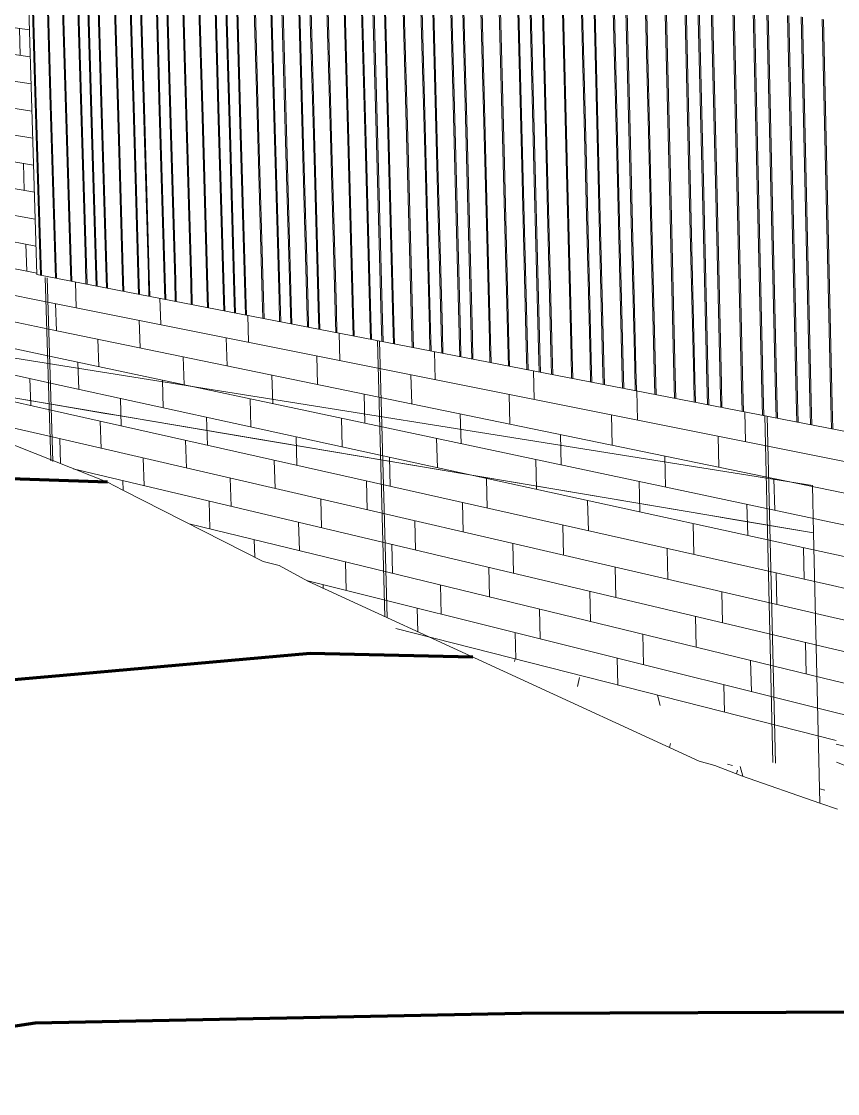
# Model space of a CAD drawing. Header units: inches. Extents: x 5690 to 5695, y -585 to 907.
# Drawn here: x 5692.659 to 5692.7709, y -584.3938 to -584.2467 of the extents above; entities that cross this region are included whole.
import ezdxf

# ---------------------------------------------------------------- set-up
doc = ezdxf.new("R2010")
doc.units = ezdxf.units.IN
doc.header["$MEASUREMENT"] = 0
for name, color, linetype, lineweight in [('A-DETL', 90, 'Continuous', 9), ('A-WALL-PATT-1', 111, 'Continuous', 9), ('C-BLDG-PADS', 91, 'Continuous', 9), ('C-TOPO', 7, 'Continuous', 9), ('C-TOPO-MAJR', 7, 'Continuous', 70), ('I-WALL', 2, 'Continuous', 13), ('I-WALL-1', 2, 'Continuous', 9), ('S-FNDN', 32, 'Continuous', 13), ('S-FNDN-1', 32, 'Continuous', 9)]:
    doc.layers.add(name, color=color, linetype=linetype, lineweight=lineweight)

# ---------------------------------------------------------------- blocks, each defined once
blk = doc.blocks.new('FP_82-3D View 1 Copy 1 Copy 1')
at = {"layer": 'A-WALL-PATT-1'}
for p, q in [((-4883.72688, -584.30873), (-4883.72698, -584.30451)), ((-4883.73729, -584.30665), (-4883.62746, -584.32864)), ((-4883.73475, -584.31152), (-4883.73484, -584.30714)), ((-4883.71041, -584.31203), (-4883.7105, -584.30771)), ((-4883.7372, -584.31101), (-4883.62738, -584.33368)), ((-4883.71865, -584.31484), (-4883.71874, -584.31036)), ((-4883.69316, -584.31548), (-4883.69325, -584.31106)), ((-4883.72264, -584.31845), (-4883.72274, -584.314)), ((-4883.7018, -584.31832), (-4883.70189, -584.31374)), ((-4883.7371, -584.31538), (-4883.62731, -584.33872)), ((-4883.67507, -584.3191), (-4883.67516, -584.31458)), ((-4883.73059, -584.32114), (-4883.73069, -584.31674)), ((-4883.68414, -584.32197), (-4883.68423, -584.31727)), ((-4883.70599, -584.32199), (-4883.70608, -584.31744)), ((-4883.65609, -584.32291), (-4883.65617, -584.31827)), ((-4883.737, -584.31974), (-4883.62723, -584.34376)), ((-4883.71432, -584.3247), (-4883.71441, -584.3202)), ((-4883.73445, -584.32465), (-4883.73455, -584.32028)), ((-4883.68854, -584.3257), (-4883.68863, -584.32104)), ((-4883.66561, -584.32579), (-4883.6657, -584.32098)), ((-4883.63613, -584.3269), (-4883.63621, -584.32214)), ((-4883.7369, -584.3241), (-4883.62716, -584.34879)), ((-4883.71836, -584.32827), (-4883.71846, -584.3238)), ((-4883.69728, -584.32843), (-4883.69737, -584.32383)), ((-4883.67024, -584.32959), (-4883.67033, -584.32482)), ((-4883.64616, -584.32981), (-4883.64624, -584.32488)), ((-4883.7264, -584.33086), (-4883.7265, -584.32644)), ((-4883.70152, -584.33206), (-4883.70161, -584.32748)), ((-4883.7368, -584.32846), (-4883.62708, -584.35382)), ((-4883.67942, -584.33234), (-4883.6795, -584.32762)), ((-4883.65103, -584.33368), (-4883.65111, -584.32878)), ((-4883.7303, -584.33433), (-4883.7304, -584.32994)), ((-4883.70994, -584.33467), (-4883.71004, -584.33015)), ((-4883.68387, -584.33603), (-4883.68396, -584.33135)), ((-4883.66067, -584.33644), (-4883.66076, -584.33161)), ((-4883.7367, -584.33281), (-4883.62701, -584.35885)), ((-4883.63083, -584.33797), (-4883.63091, -584.33295)), ((-4883.71403, -584.33819), (-4883.71413, -584.3337)), ((-4883.69271, -584.33865), (-4883.6928, -584.33402)), ((-4883.72216, -584.34068), (-4883.72226, -584.33624)), ((-4883.66536, -584.3402), (-4883.66544, -584.3354)), ((-4883.64098, -584.34075), (-4883.64106, -584.3358)), ((-4883.7366, -584.33717), (-4883.62525, -584.36428)), ((-4883.697, -584.34223), (-4883.69709, -584.33764)), ((-4883.67464, -584.34283), (-4883.67473, -584.33809)), ((-4883.72611, -584.34411), (-4883.72621, -584.3397)), ((-4883.70553, -584.34473), (-4883.70562, -584.34019)), ((-4883.64592, -584.34457), (-4883.646, -584.33965)), ((-4883.73651, -584.34151), (-4883.62517, -584.36931)), ((-4883.73396, -584.34649), (-4883.73406, -584.34213)), ((-4883.67915, -584.34647), (-4883.67924, -584.34176)), ((-4883.70966, -584.34822), (-4883.70976, -584.3437)), ((-4883.65568, -584.34721), (-4883.65576, -584.34236)), ((-4883.6881, -584.34898), (-4883.68818, -584.34433)), ((-4883.73641, -584.34586), (-4883.6251, -584.37433)), ((-4883.71789, -584.3506), (-4883.71798, -584.34614)), ((-4883.66042, -584.35092), (-4883.66051, -584.34609)), ((-4883.69244, -584.35251), (-4883.69253, -584.3479)), ((-4883.63575, -584.35182), (-4883.63582, -584.34684)), ((-4883.72188, -584.35398), (-4883.72197, -584.34955)), ((-4883.66982, -584.35343), (-4883.6699, -584.34867)), ((-4883.70106, -584.3549), (-4883.70115, -584.35034)), ((-4883.64075, -584.35559), (-4883.64082, -584.35064)), ((-4883.67438, -584.35702), (-4883.67447, -584.35229)), ((-4883.72258, -584.3538), (-4883.62503, -584.37935)), ((-4883.70525, -584.35834), (-4883.70534, -584.35381)), ((-4883.65063, -584.3581), (-4883.65071, -584.35322)), ((-4883.68343, -584.35941), (-4883.68352, -584.35474)), ((-4883.71363, -584.35735), (-4883.71366, -584.35614)), ((-4883.65543, -584.36175), (-4883.65551, -584.35691)), ((-4883.68783, -584.3629), (-4883.68792, -584.35826)), ((-4883.63045, -584.36301), (-4883.63053, -584.35801)), ((-4883.66494, -584.36414), (-4883.66502, -584.35936)), ((-4883.69657, -584.36413), (-4883.69664, -584.3606)), ((-4883.63552, -584.36673), (-4883.63559, -584.36176)), ((-4883.66956, -584.36769), (-4883.66965, -584.36294)), ((-4883.64552, -584.36911), (-4883.6456, -584.36421)), ((-4883.67872, -584.36996), (-4883.6788, -584.36527)), ((-4883.68849, -584.36734), (-4883.62495, -584.38437)), ((-4883.68324, -584.36942), (-4883.68326, -584.36874)), ((-4883.65038, -584.37271), (-4883.65047, -584.36784)), ((-4883.66001, -584.37497), (-4883.66009, -584.37017)), ((-4883.63023, -584.37799), (-4883.6303, -584.373)), ((-4883.66472, -584.37678), (-4883.66477, -584.3737)), ((-4883.64036, -584.38024), (-4883.64043, -584.37532)), ((-4883.64528, -584.38379), (-4883.64536, -584.3789)), ((-4883.65102, -584.38222), (-4883.62488, -584.38939)), ((-4883.63518, -584.38851), (-4883.63521, -584.38655))]:
    blk.add_line(p, q, dxfattribs=at)
blk = doc.blocks.new('FP_97-3D View 1 Copy 1 Copy 1')
at = {"layer": 'A-WALL-PATT-1'}
for p, q in [((-4883.84626, -584.25635), (-4883.84694, -584.23394)), ((-4883.84613, -584.25637), (-4883.84681, -584.23396)), ((-4883.8442, -584.25666), (-4883.84487, -584.23418)), ((-4883.84406, -584.25669), (-4883.84474, -584.2342)), ((-4883.84211, -584.25698), (-4883.84279, -584.23442)), ((-4883.84198, -584.257), (-4883.84265, -584.23444)), ((-4883.84001, -584.2573), (-4883.84069, -584.23466)), ((-4883.83988, -584.25732), (-4883.84056, -584.23468)), ((-4883.83862, -584.25751), (-4883.8393, -584.23482)), ((-4883.83849, -584.25753), (-4883.83916, -584.23484)), ((-4883.83723, -584.25773), (-4883.8379, -584.23498)), ((-4883.83709, -584.25775), (-4883.83776, -584.235)), ((-4883.83496, -584.25807), (-4883.83563, -584.23524)), ((-4883.83482, -584.25809), (-4883.83549, -584.23526)), ((-4883.83281, -584.2584), (-4883.83348, -584.23549)), ((-4883.83267, -584.25842), (-4883.83334, -584.2355)), ((-4883.83138, -584.25861), (-4883.83205, -584.23565)), ((-4883.83124, -584.25864), (-4883.83192, -584.23566)), ((-4883.82921, -584.25895), (-4883.82988, -584.2359)), ((-4883.82907, -584.25897), (-4883.82974, -584.23591)), ((-4883.82777, -584.25916), (-4883.82844, -584.23606)), ((-4883.82763, -584.25919), (-4883.8283, -584.23608)), ((-4883.82557, -584.2595), (-4883.82624, -584.23632)), ((-4883.82543, -584.25952), (-4883.82609, -584.23633)), ((-4883.82335, -584.25984), (-4883.82402, -584.23657)), ((-4883.82321, -584.25986), (-4883.82388, -584.23659)), ((-4883.82112, -584.26018), (-4883.82179, -584.23682)), ((-4883.82098, -584.2602), (-4883.82164, -584.23684)), ((-4883.81964, -584.2604), (-4883.8203, -584.23699)), ((-4883.8195, -584.26042), (-4883.82016, -584.23701)), ((-4883.81815, -584.26063), (-4883.81881, -584.23716)), ((-4883.81801, -584.26065), (-4883.81867, -584.23718)), ((-4883.81574, -584.261), (-4883.8164, -584.23744)), ((-4883.81559, -584.26102), (-4883.81625, -584.23746)), ((-4883.81345, -584.26134), (-4883.81411, -584.2377)), ((-4883.8133, -584.26137), (-4883.81396, -584.23772)), ((-4883.81193, -584.26157), (-4883.81259, -584.23788)), ((-4883.81178, -584.2616), (-4883.81244, -584.23789)), ((-4883.80962, -584.26193), (-4883.81027, -584.23814)), ((-4883.80947, -584.26195), (-4883.81013, -584.23816)), ((-4883.80808, -584.26216), (-4883.80874, -584.23832)), ((-4883.80793, -584.26218), (-4883.80859, -584.23834)), ((-4883.80574, -584.26252), (-4883.80639, -584.23859)), ((-4883.80559, -584.26254), (-4883.80624, -584.2386)), ((-4883.80337, -584.26288), (-4883.80403, -584.23886)), ((-4883.80322, -584.2629), (-4883.80388, -584.23887)), ((-4883.80099, -584.26324), (-4883.80165, -584.23913)), ((-4883.80084, -584.26326), (-4883.80149, -584.23915)), ((-4883.79942, -584.26348), (-4883.80007, -584.23931)), ((-4883.79926, -584.2635), (-4883.79991, -584.23933)), ((-4883.79783, -584.26372), (-4883.79848, -584.23949)), ((-4883.79767, -584.26374), (-4883.79832, -584.23951)), ((-4883.79525, -584.26411), (-4883.7959, -584.23979)), ((-4883.7951, -584.26414), (-4883.79575, -584.23981)), ((-4883.79281, -584.26448), (-4883.79346, -584.24007)), ((-4883.79266, -584.26451), (-4883.7933, -584.24009)), ((-4883.79119, -584.26473), (-4883.79184, -584.24025)), ((-4883.79104, -584.26475), (-4883.79168, -584.24027)), ((-4883.78872, -584.26511), (-4883.78936, -584.24054)), ((-4883.78856, -584.26513), (-4883.78921, -584.24055)), ((-4883.78708, -584.26536), (-4883.78772, -584.24072)), ((-4883.78692, -584.26538), (-4883.78756, -584.24074)), ((-4883.78458, -584.26574), (-4883.78522, -584.24101)), ((-4883.78442, -584.26576), (-4883.78506, -584.24103)), ((-4883.78206, -584.26612), (-4883.78269, -584.2413)), ((-4883.78189, -584.26615), (-4883.78253, -584.24132)), ((-4883.77951, -584.26651), (-4883.78015, -584.24159)), ((-4883.77935, -584.26653), (-4883.77999, -584.24161)), ((-4883.77783, -584.26676), (-4883.77846, -584.24178)), ((-4883.77766, -584.26679), (-4883.7783, -584.2418)), ((-4883.77613, -584.26702), (-4883.77676, -584.24198)), ((-4883.77597, -584.26705), (-4883.7766, -584.242)), ((-4883.77338, -584.26744), (-4883.77401, -584.24229)), ((-4883.77321, -584.26747), (-4883.77384, -584.24231)), ((-4883.77077, -584.26784), (-4883.7714, -584.24259)), ((-4883.7706, -584.26786), (-4883.77123, -584.24261)), ((-4883.76903, -584.2681), (-4883.76966, -584.24279)), ((-4883.76887, -584.26813), (-4883.76949, -584.24281)), ((-4883.76639, -584.2685), (-4883.76702, -584.2431)), ((-4883.76622, -584.26853), (-4883.76685, -584.24311)), ((-4883.76464, -584.26877), (-4883.76526, -584.2433)), ((-4883.76447, -584.2688), (-4883.76509, -584.24332)), ((-4883.76196, -584.26918), (-4883.76258, -584.2436)), ((-4883.76179, -584.2692), (-4883.76241, -584.24362)), ((-4883.75926, -584.26959), (-4883.75988, -584.24391)), ((-4883.75908, -584.26962), (-4883.7597, -584.24393)), ((-4883.75654, -584.27), (-4883.75715, -584.24422)), ((-4883.75636, -584.27003), (-4883.75698, -584.24424)), ((-4883.75473, -584.27028), (-4883.75534, -584.24443)), ((-4883.75455, -584.27031), (-4883.75517, -584.24445)), ((-4883.75291, -584.27056), (-4883.75352, -584.24464)), ((-4883.75273, -584.27058), (-4883.75335, -584.24466)), ((-4883.74996, -584.271), (-4883.75057, -584.24498)), ((-4883.74978, -584.27103), (-4883.75039, -584.245)), ((-4883.74716, -584.27143), (-4883.74777, -584.2453)), ((-4883.74698, -584.27146), (-4883.74759, -584.24532)), ((-4883.74531, -584.27171), (-4883.74591, -584.24551)), ((-4883.74513, -584.27174), (-4883.74573, -584.24553)), ((-4883.74247, -584.27214), (-4883.74308, -584.24584)), ((-4883.74229, -584.27217), (-4883.74289, -584.24586)), ((-4883.74059, -584.27243), (-4883.74119, -584.24605)), ((-4883.74041, -584.27246), (-4883.74101, -584.24607)), ((-4883.73772, -584.27287), (-4883.73831, -584.24638)), ((-4883.73753, -584.2729), (-4883.73813, -584.2464)), ((-4883.84559, -584.27869), (-4883.84626, -584.25635)), ((-4883.84626, -584.25635), (-4883.84626, -584.25635)), ((-4883.84546, -584.27871), (-4883.84613, -584.25637)), ((-4883.84613, -584.25637), (-4883.84613, -584.25637)), ((-4883.84352, -584.27908), (-4883.8442, -584.25666)), ((-4883.8442, -584.25666), (-4883.8442, -584.25666)), ((-4883.84339, -584.2791), (-4883.84406, -584.25669)), ((-4883.84406, -584.25669), (-4883.84406, -584.25669)), ((-4883.84144, -584.27947), (-4883.84211, -584.25698)), ((-4883.84211, -584.25698), (-4883.84211, -584.25698)), ((-4883.84131, -584.2795), (-4883.84198, -584.257)), ((-4883.84198, -584.257), (-4883.84198, -584.257)), ((-4883.83934, -584.27987), (-4883.84001, -584.2573)), ((-4883.84001, -584.2573), (-4883.84001, -584.2573)), ((-4883.83921, -584.2799), (-4883.83988, -584.25732)), ((-4883.83988, -584.25732), (-4883.83988, -584.25732)), ((-4883.83795, -584.28013), (-4883.83862, -584.25751)), ((-4883.83862, -584.25751), (-4883.83862, -584.25751)), ((-4883.83782, -584.28016), (-4883.83849, -584.25753)), ((-4883.83849, -584.25753), (-4883.83849, -584.25753)), ((-4883.83655, -584.2804), (-4883.83723, -584.25773)), ((-4883.83723, -584.25773), (-4883.83723, -584.25773)), ((-4883.83642, -584.28042), (-4883.83709, -584.25775)), ((-4883.83709, -584.25775), (-4883.83709, -584.25775)), ((-4883.83429, -584.28083), (-4883.83496, -584.25807)), ((-4883.83496, -584.25807), (-4883.83496, -584.25807)), ((-4883.83415, -584.28085), (-4883.83482, -584.25809)), ((-4883.83482, -584.25809), (-4883.83482, -584.25809)), ((-4883.83214, -584.28124), (-4883.83281, -584.2584)), ((-4883.83281, -584.2584), (-4883.83281, -584.2584)), ((-4883.832, -584.28126), (-4883.83267, -584.25842)), ((-4883.83267, -584.25842), (-4883.83267, -584.25842)), ((-4883.83071, -584.28151), (-4883.83138, -584.25861)), ((-4883.83138, -584.25861), (-4883.83138, -584.25861)), ((-4883.83058, -584.28153), (-4883.83124, -584.25864)), ((-4883.83124, -584.25864), (-4883.83124, -584.25864)), ((-4883.82854, -584.28192), (-4883.82921, -584.25895)), ((-4883.82921, -584.25895), (-4883.82921, -584.25895)), ((-4883.8284, -584.28194), (-4883.82907, -584.25897)), ((-4883.82907, -584.25897), (-4883.82907, -584.25897)), ((-4883.8271, -584.28219), (-4883.82777, -584.25916)), ((-4883.82777, -584.25916), (-4883.82777, -584.25916)), ((-4883.82696, -584.28222), (-4883.82763, -584.25919)), ((-4883.82763, -584.25919), (-4883.82763, -584.25919)), ((-4883.8249, -584.28261), (-4883.82557, -584.2595)), ((-4883.82557, -584.2595), (-4883.82557, -584.2595)), ((-4883.82476, -584.28263), (-4883.82543, -584.25952)), ((-4883.82543, -584.25952), (-4883.82543, -584.25952)), ((-4883.82269, -584.28303), (-4883.82335, -584.25984)), ((-4883.82335, -584.25984), (-4883.82335, -584.25984)), ((-4883.82255, -584.28305), (-4883.82321, -584.25986)), ((-4883.82321, -584.25986), (-4883.82321, -584.25986)), ((-4883.82046, -584.28345), (-4883.82112, -584.26018)), ((-4883.82112, -584.26018), (-4883.82112, -584.26018)), ((-4883.82031, -584.28348), (-4883.82098, -584.2602)), ((-4883.82098, -584.2602), (-4883.82098, -584.2602)), ((-4883.81898, -584.28373), (-4883.81964, -584.2604)), ((-4883.81964, -584.2604), (-4883.81964, -584.2604)), ((-4883.81883, -584.28376), (-4883.8195, -584.26042)), ((-4883.8195, -584.26042), (-4883.8195, -584.26042)), ((-4883.81749, -584.28401), (-4883.81815, -584.26063)), ((-4883.81815, -584.26063), (-4883.81815, -584.26063)), ((-4883.81735, -584.28404), (-4883.81801, -584.26065)), ((-4883.81801, -584.26065), (-4883.81801, -584.26065)), ((-4883.81508, -584.28447), (-4883.81574, -584.261)), ((-4883.81574, -584.261), (-4883.81574, -584.261)), ((-4883.81493, -584.2845), (-4883.81559, -584.26102)), ((-4883.81559, -584.26102), (-4883.81559, -584.26102)), ((-4883.81279, -584.2849), (-4883.81345, -584.26134)), ((-4883.81345, -584.26134), (-4883.81345, -584.26134)), ((-4883.81264, -584.28493), (-4883.8133, -584.26137)), ((-4883.8133, -584.26137), (-4883.8133, -584.26137)), ((-4883.81127, -584.28519), (-4883.81193, -584.26157)), ((-4883.81193, -584.26157), (-4883.81193, -584.26157)), ((-4883.81113, -584.28522), (-4883.81178, -584.2616)), ((-4883.81178, -584.2616), (-4883.81178, -584.2616)), ((-4883.80896, -584.28563), (-4883.80962, -584.26193)), ((-4883.80962, -584.26193), (-4883.80962, -584.26193)), ((-4883.80881, -584.28566), (-4883.80947, -584.26195)), ((-4883.80947, -584.26195), (-4883.80947, -584.26195)), ((-4883.80742, -584.28592), (-4883.80808, -584.26216)), ((-4883.80808, -584.26216), (-4883.80808, -584.26216)), ((-4883.80728, -584.28595), (-4883.80793, -584.26218)), ((-4883.80793, -584.26218), (-4883.80793, -584.26218)), ((-4883.80508, -584.28637), (-4883.80574, -584.26252)), ((-4883.80574, -584.26252), (-4883.80574, -584.26252)), ((-4883.80493, -584.2864), (-4883.80559, -584.26254)), ((-4883.80559, -584.26254), (-4883.80559, -584.26254)), ((-4883.80272, -584.28681), (-4883.80337, -584.26288)), ((-4883.80337, -584.26288), (-4883.80337, -584.26288)), ((-4883.80257, -584.28684), (-4883.80322, -584.2629)), ((-4883.80322, -584.2629), (-4883.80322, -584.2629)), ((-4883.80034, -584.28727), (-4883.80099, -584.26324)), ((-4883.80099, -584.26324), (-4883.80099, -584.26324)), ((-4883.80019, -584.28729), (-4883.80084, -584.26326)), ((-4883.80084, -584.26326), (-4883.80084, -584.26326)), ((-4883.79877, -584.28756), (-4883.79942, -584.26348)), ((-4883.79942, -584.26348), (-4883.79942, -584.26348)), ((-4883.79861, -584.28759), (-4883.79926, -584.2635)), ((-4883.79926, -584.2635), (-4883.79926, -584.2635)), ((-4883.79718, -584.28787), (-4883.79783, -584.26372)), ((-4883.79783, -584.26372), (-4883.79783, -584.26372)), ((-4883.79703, -584.28789), (-4883.79767, -584.26374)), ((-4883.79767, -584.26374), (-4883.79767, -584.26374)), ((-4883.79461, -584.28835), (-4883.79525, -584.26411)), ((-4883.79525, -584.26411), (-4883.79525, -584.26411)), ((-4883.79445, -584.28838), (-4883.7951, -584.26414)), ((-4883.7951, -584.26414), (-4883.7951, -584.26414)), ((-4883.79217, -584.28882), (-4883.79281, -584.26448)), ((-4883.79281, -584.26448), (-4883.79281, -584.26448)), ((-4883.79201, -584.28885), (-4883.79266, -584.26451)), ((-4883.79266, -584.26451), (-4883.79266, -584.26451)), ((-4883.79055, -584.28912), (-4883.79119, -584.26473)), ((-4883.79119, -584.26473), (-4883.79119, -584.26473)), ((-4883.79039, -584.28915), (-4883.79104, -584.26475)), ((-4883.79104, -584.26475), (-4883.79104, -584.26475)), ((-4883.78808, -584.28959), (-4883.78872, -584.26511)), ((-4883.78872, -584.26511), (-4883.78872, -584.26511)), ((-4883.78792, -584.28962), (-4883.78856, -584.26513)), ((-4883.78856, -584.26513), (-4883.78856, -584.26513)), ((-4883.78644, -584.2899), (-4883.78708, -584.26536)), ((-4883.78708, -584.26536), (-4883.78708, -584.26536)), ((-4883.78628, -584.28993), (-4883.78692, -584.26538)), ((-4883.78692, -584.26538), (-4883.78692, -584.26538)), ((-4883.78394, -584.29038), (-4883.78458, -584.26574)), ((-4883.78458, -584.26574), (-4883.78458, -584.26574)), ((-4883.78378, -584.29041), (-4883.78442, -584.26576)), ((-4883.78442, -584.26576), (-4883.78442, -584.26576)), ((-4883.78142, -584.29085), (-4883.78206, -584.26612)), ((-4883.78206, -584.26612), (-4883.78206, -584.26612)), ((-4883.78126, -584.29088), (-4883.78189, -584.26615)), ((-4883.78189, -584.26615), (-4883.78189, -584.26615)), ((-4883.77888, -584.29134), (-4883.77951, -584.26651)), ((-4883.77951, -584.26651), (-4883.77951, -584.26651)), ((-4883.77872, -584.29137), (-4883.77935, -584.26653)), ((-4883.77935, -584.26653), (-4883.77935, -584.26653)), ((-4883.77719, -584.29166), (-4883.77783, -584.26676)), ((-4883.77783, -584.26676), (-4883.77783, -584.26676)), ((-4883.77703, -584.29169), (-4883.77766, -584.26679)), ((-4883.77766, -584.26679), (-4883.77766, -584.26679)), ((-4883.7755, -584.29198), (-4883.77613, -584.26702)), ((-4883.77613, -584.26702), (-4883.77613, -584.26702)), ((-4883.77533, -584.29201), (-4883.77597, -584.26705)), ((-4883.77597, -584.26705), (-4883.77597, -584.26705)), ((-4883.77275, -584.2925), (-4883.77338, -584.26744)), ((-4883.77338, -584.26744), (-4883.77338, -584.26744)), ((-4883.77258, -584.29253), (-4883.77321, -584.26747)), ((-4883.77321, -584.26747), (-4883.77321, -584.26747)), ((-4883.77014, -584.29299), (-4883.77077, -584.26784)), ((-4883.77077, -584.26784), (-4883.77077, -584.26784)), ((-4883.76997, -584.29302), (-4883.7706, -584.26786)), ((-4883.7706, -584.26786), (-4883.7706, -584.26786)), ((-4883.76841, -584.29332), (-4883.76903, -584.2681)), ((-4883.76903, -584.2681), (-4883.76903, -584.2681)), ((-4883.76824, -584.29335), (-4883.76887, -584.26813)), ((-4883.76887, -584.26813), (-4883.76887, -584.26813)), ((-4883.76577, -584.29382), (-4883.76639, -584.2685)), ((-4883.76639, -584.2685), (-4883.76639, -584.2685)), ((-4883.7656, -584.29385), (-4883.76622, -584.26853)), ((-4883.76622, -584.26853), (-4883.76622, -584.26853)), ((-4883.76401, -584.29415), (-4883.76464, -584.26877)), ((-4883.76464, -584.26877), (-4883.76464, -584.26877)), ((-4883.76384, -584.29419), (-4883.76447, -584.2688)), ((-4883.76447, -584.2688), (-4883.76447, -584.2688)), ((-4883.76134, -584.29466), (-4883.76196, -584.26918)), ((-4883.76196, -584.26918), (-4883.76196, -584.26918)), ((-4883.76117, -584.29469), (-4883.76179, -584.2692)), ((-4883.76179, -584.2692), (-4883.76179, -584.2692)), ((-4883.75864, -584.29517), (-4883.75926, -584.26959)), ((-4883.75926, -584.26959), (-4883.75926, -584.26959)), ((-4883.75847, -584.29521), (-4883.75908, -584.26962)), ((-4883.75908, -584.26962), (-4883.75908, -584.26962)), ((-4883.75592, -584.29569), (-4883.75654, -584.27)), ((-4883.75654, -584.27), (-4883.75654, -584.27)), ((-4883.75575, -584.29572), (-4883.75636, -584.27003)), ((-4883.75636, -584.27003), (-4883.75636, -584.27003)), ((-4883.75411, -584.29603), (-4883.75473, -584.27028)), ((-4883.75473, -584.27028), (-4883.75473, -584.27028)), ((-4883.75394, -584.29607), (-4883.75455, -584.27031)), ((-4883.75455, -584.27031), (-4883.75455, -584.27031)), ((-4883.7523, -584.29638), (-4883.75291, -584.27056)), ((-4883.75291, -584.27056), (-4883.75291, -584.27056)), ((-4883.75212, -584.29641), (-4883.75273, -584.27058)), ((-4883.75273, -584.27058), (-4883.75273, -584.27058)), ((-4883.74935, -584.29694), (-4883.74996, -584.271)), ((-4883.74996, -584.271), (-4883.74996, -584.271)), ((-4883.74917, -584.29697), (-4883.74978, -584.27103)), ((-4883.74978, -584.27103), (-4883.74978, -584.27103)), ((-4883.74656, -584.29746), (-4883.74716, -584.27143)), ((-4883.74716, -584.27143), (-4883.74716, -584.27143)), ((-4883.74638, -584.2975), (-4883.74698, -584.27146)), ((-4883.74698, -584.27146), (-4883.74698, -584.27146)), ((-4883.7447, -584.29782), (-4883.74531, -584.27171)), ((-4883.74531, -584.27171), (-4883.74531, -584.27171)), ((-4883.74452, -584.29785), (-4883.74513, -584.27174)), ((-4883.74513, -584.27174), (-4883.74513, -584.27174)), ((-4883.74187, -584.29835), (-4883.74247, -584.27214)), ((-4883.74247, -584.27214), (-4883.74247, -584.27214)), ((-4883.74169, -584.29839), (-4883.74229, -584.27217)), ((-4883.74229, -584.27217), (-4883.74229, -584.27217)), ((-4883.73999, -584.29871), (-4883.74059, -584.27243)), ((-4883.74059, -584.27243), (-4883.74059, -584.27243)), ((-4883.73981, -584.29875), (-4883.74041, -584.27246)), ((-4883.74041, -584.27246), (-4883.74041, -584.27246)), ((-4883.73712, -584.29925), (-4883.73772, -584.27287)), ((-4883.73772, -584.27287), (-4883.73772, -584.27287)), ((-4883.73694, -584.29929), (-4883.73753, -584.2729)), ((-4883.73753, -584.2729), (-4883.73753, -584.2729)), ((-4883.8455, -584.28147), (-4883.84559, -584.27869)), ((-4883.84559, -584.27869), (-4883.84559, -584.27869)), ((-4883.84537, -584.2815), (-4883.84546, -584.27871)), ((-4883.84546, -584.27871), (-4883.84546, -584.27871)), ((-4883.84344, -584.28187), (-4883.84352, -584.27908)), ((-4883.84352, -584.27908), (-4883.84352, -584.27908)), ((-4883.8433, -584.2819), (-4883.84339, -584.2791)), ((-4883.84339, -584.2791), (-4883.84339, -584.2791)), ((-4883.84135, -584.28228), (-4883.84144, -584.27947)), ((-4883.84144, -584.27947), (-4883.84144, -584.27947)), ((-4883.84122, -584.2823), (-4883.84131, -584.2795)), ((-4883.84131, -584.2795), (-4883.84131, -584.2795)), ((-4883.83926, -584.28269), (-4883.83934, -584.27987)), ((-4883.83934, -584.27987), (-4883.83934, -584.27987)), ((-4883.83912, -584.28271), (-4883.83921, -584.2799)), ((-4883.83921, -584.2799), (-4883.83921, -584.2799)), ((-4883.83787, -584.28296), (-4883.83795, -584.28013)), ((-4883.83795, -584.28013), (-4883.83795, -584.28013)), ((-4883.83773, -584.28298), (-4883.83782, -584.28016)), ((-4883.83782, -584.28016), (-4883.83782, -584.28016)), ((-4883.83647, -584.28323), (-4883.83655, -584.2804)), ((-4883.83655, -584.2804), (-4883.83655, -584.2804)), ((-4883.83633, -584.28325), (-4883.83642, -584.28042)), ((-4883.83642, -584.28042), (-4883.83642, -584.28042)), ((-4883.8342, -584.28367), (-4883.83429, -584.28083)), ((-4883.83429, -584.28083), (-4883.83429, -584.28083)), ((-4883.83407, -584.28369), (-4883.83415, -584.28085)), ((-4883.83415, -584.28085), (-4883.83415, -584.28085)), ((-4883.83206, -584.28409), (-4883.83214, -584.28124)), ((-4883.83214, -584.28124), (-4883.83214, -584.28124)), ((-4883.83192, -584.28411), (-4883.832, -584.28126)), ((-4883.832, -584.28126), (-4883.832, -584.28126)), ((-4883.83063, -584.28436), (-4883.83071, -584.28151)), ((-4883.83071, -584.28151), (-4883.83071, -584.28151)), ((-4883.83049, -584.28439), (-4883.83058, -584.28153)), ((-4883.83058, -584.28153), (-4883.83058, -584.28153)), ((-4883.82846, -584.28478), (-4883.82854, -584.28192)), ((-4883.82854, -584.28192), (-4883.82854, -584.28192)), ((-4883.82832, -584.28481), (-4883.8284, -584.28194)), ((-4883.8284, -584.28194), (-4883.8284, -584.28194)), ((-4883.82702, -584.28506), (-4883.8271, -584.28219)), ((-4883.8271, -584.28219), (-4883.8271, -584.28219)), ((-4883.82688, -584.28509), (-4883.82696, -584.28222)), ((-4883.82696, -584.28222), (-4883.82696, -584.28222)), ((-4883.82482, -584.28549), (-4883.8249, -584.28261)), ((-4883.8249, -584.28261), (-4883.8249, -584.28261)), ((-4883.82468, -584.28552), (-4883.82476, -584.28263)), ((-4883.82476, -584.28263), (-4883.82476, -584.28263)), ((-4883.8226, -584.28592), (-4883.82269, -584.28303)), ((-4883.82269, -584.28303), (-4883.82269, -584.28303)), ((-4883.82246, -584.28595), (-4883.82255, -584.28305)), ((-4883.82255, -584.28305), (-4883.82255, -584.28305)), ((-4883.82037, -584.28635), (-4883.82046, -584.28345)), ((-4883.82046, -584.28345), (-4883.82046, -584.28345)), ((-4883.82023, -584.28638), (-4883.82031, -584.28348)), ((-4883.82031, -584.28348), (-4883.82031, -584.28348)), ((-4883.81889, -584.28664), (-4883.81898, -584.28373)), ((-4883.81898, -584.28373), (-4883.81898, -584.28373)), ((-4883.81875, -584.28667), (-4883.81883, -584.28376)), ((-4883.81883, -584.28376), (-4883.81883, -584.28376)), ((-4883.81741, -584.28693), (-4883.81749, -584.28401)), ((-4883.81749, -584.28401), (-4883.81749, -584.28401)), ((-4883.81726, -584.28696), (-4883.81735, -584.28404)), ((-4883.81735, -584.28404), (-4883.81735, -584.28404)), ((-4883.81499, -584.2874), (-4883.81508, -584.28447)), ((-4883.81508, -584.28447), (-4883.81508, -584.28447)), ((-4883.81485, -584.28743), (-4883.81493, -584.2845)), ((-4883.81493, -584.2845), (-4883.81493, -584.2845)), ((-4883.81271, -584.28784), (-4883.81279, -584.2849)), ((-4883.81279, -584.2849), (-4883.81279, -584.2849)), ((-4883.81256, -584.28787), (-4883.81264, -584.28493)), ((-4883.81264, -584.28493), (-4883.81264, -584.28493)), ((-4883.81119, -584.28814), (-4883.81127, -584.28519)), ((-4883.81127, -584.28519), (-4883.81127, -584.28519)), ((-4883.81104, -584.28817), (-4883.81113, -584.28522)), ((-4883.81113, -584.28522), (-4883.81113, -584.28522)), ((-4883.80888, -584.28859), (-4883.80896, -584.28563)), ((-4883.80896, -584.28563), (-4883.80896, -584.28563)), ((-4883.80873, -584.28862), (-4883.80881, -584.28566)), ((-4883.80881, -584.28566), (-4883.80881, -584.28566)), ((-4883.80734, -584.28889), (-4883.80742, -584.28592)), ((-4883.80742, -584.28592), (-4883.80742, -584.28592)), ((-4883.80719, -584.28892), (-4883.80728, -584.28595)), ((-4883.80728, -584.28595), (-4883.80728, -584.28595)), ((-4883.805, -584.28934), (-4883.80508, -584.28637)), ((-4883.80508, -584.28637), (-4883.80508, -584.28637)), ((-4883.80485, -584.28937), (-4883.80493, -584.2864)), ((-4883.80493, -584.2864), (-4883.80493, -584.2864)), ((-4883.80264, -584.2898), (-4883.80272, -584.28681)), ((-4883.80272, -584.28681), (-4883.80272, -584.28681)), ((-4883.80249, -584.28983), (-4883.80257, -584.28684)), ((-4883.80257, -584.28684), (-4883.80257, -584.28684)), ((-4883.80026, -584.29026), (-4883.80034, -584.28727)), ((-4883.80034, -584.28727), (-4883.80034, -584.28727)), ((-4883.80011, -584.29029), (-4883.80019, -584.28729)), ((-4883.80019, -584.28729), (-4883.80019, -584.28729)), ((-4883.79869, -584.29057), (-4883.79877, -584.28756)), ((-4883.79877, -584.28756), (-4883.79877, -584.28756)), ((-4883.79853, -584.2906), (-4883.79861, -584.28759)), ((-4883.79861, -584.28759), (-4883.79861, -584.28759)), ((-4883.7971, -584.29088), (-4883.79718, -584.28787)), ((-4883.79718, -584.28787), (-4883.79718, -584.28787)), ((-4883.79695, -584.29091), (-4883.79703, -584.28789)), ((-4883.79703, -584.28789), (-4883.79703, -584.28789)), ((-4883.79453, -584.29138), (-4883.79461, -584.28835)), ((-4883.79461, -584.28835), (-4883.79461, -584.28835)), ((-4883.79437, -584.29141), (-4883.79445, -584.28838)), ((-4883.79445, -584.28838), (-4883.79445, -584.28838)), ((-4883.79209, -584.29185), (-4883.79217, -584.28882)), ((-4883.79217, -584.28882), (-4883.79217, -584.28882)), ((-4883.79193, -584.29188), (-4883.79201, -584.28885)), ((-4883.79201, -584.28885), (-4883.79201, -584.28885)), ((-4883.79047, -584.29217), (-4883.79055, -584.28912)), ((-4883.79055, -584.28912), (-4883.79055, -584.28912)), ((-4883.79031, -584.2922), (-4883.79039, -584.28915)), ((-4883.79039, -584.28915), (-4883.79039, -584.28915)), ((-4883.788, -584.29265), (-4883.78808, -584.28959)), ((-4883.78808, -584.28959), (-4883.78808, -584.28959)), ((-4883.78784, -584.29268), (-4883.78792, -584.28962)), ((-4883.78792, -584.28962), (-4883.78792, -584.28962)), ((-4883.78636, -584.29296), (-4883.78644, -584.2899)), ((-4883.78644, -584.2899), (-4883.78644, -584.2899)), ((-4883.7862, -584.29299), (-4883.78628, -584.28993)), ((-4883.78628, -584.28993), (-4883.78628, -584.28993)), ((-4883.78386, -584.29345), (-4883.78394, -584.29038)), ((-4883.78394, -584.29038), (-4883.78394, -584.29038)), ((-4883.7837, -584.29348), (-4883.78378, -584.29041)), ((-4883.78378, -584.29041), (-4883.78378, -584.29041)), ((-4883.78134, -584.29394), (-4883.78142, -584.29085)), ((-4883.78142, -584.29085), (-4883.78142, -584.29085)), ((-4883.78118, -584.29397), (-4883.78126, -584.29088)), ((-4883.78126, -584.29088), (-4883.78126, -584.29088)), ((-4883.7788, -584.29443), (-4883.77888, -584.29134)), ((-4883.77888, -584.29134), (-4883.77888, -584.29134)), ((-4883.77864, -584.29446), (-4883.77872, -584.29137)), ((-4883.77872, -584.29137), (-4883.77872, -584.29137)), ((-4883.77711, -584.29476), (-4883.77719, -584.29166)), ((-4883.77719, -584.29166), (-4883.77719, -584.29166)), ((-4883.77695, -584.29479), (-4883.77703, -584.29169)), ((-4883.77703, -584.29169), (-4883.77703, -584.29169)), ((-4883.77542, -584.29509), (-4883.7755, -584.29198)), ((-4883.7755, -584.29198), (-4883.7755, -584.29198)), ((-4883.77526, -584.29512), (-4883.77533, -584.29201)), ((-4883.77533, -584.29201), (-4883.77533, -584.29201)), ((-4883.77267, -584.29562), (-4883.77275, -584.2925)), ((-4883.77275, -584.2925), (-4883.77275, -584.2925)), ((-4883.7725, -584.29566), (-4883.77258, -584.29253)), ((-4883.77258, -584.29253), (-4883.77258, -584.29253)), ((-4883.77006, -584.29613), (-4883.77014, -584.29299)), ((-4883.77014, -584.29299), (-4883.77014, -584.29299)), ((-4883.76989, -584.29616), (-4883.76997, -584.29302)), ((-4883.76997, -584.29302), (-4883.76997, -584.29302)), ((-4883.76833, -584.29647), (-4883.76841, -584.29332)), ((-4883.76841, -584.29332), (-4883.76841, -584.29332)), ((-4883.76816, -584.2965), (-4883.76824, -584.29335)), ((-4883.76824, -584.29335), (-4883.76824, -584.29335)), ((-4883.76569, -584.29698), (-4883.76577, -584.29382)), ((-4883.76577, -584.29382), (-4883.76577, -584.29382)), ((-4883.76552, -584.29701), (-4883.7656, -584.29385)), ((-4883.7656, -584.29385), (-4883.7656, -584.29385)), ((-4883.76394, -584.29732), (-4883.76401, -584.29415)), ((-4883.76401, -584.29415), (-4883.76401, -584.29415)), ((-4883.76377, -584.29735), (-4883.76384, -584.29419)), ((-4883.76384, -584.29419), (-4883.76384, -584.29419)), ((-4883.76126, -584.29784), (-4883.76134, -584.29466)), ((-4883.76134, -584.29466), (-4883.76134, -584.29466)), ((-4883.76109, -584.29787), (-4883.76117, -584.29469)), ((-4883.76117, -584.29469), (-4883.76117, -584.29469)), ((-4883.75856, -584.29837), (-4883.75864, -584.29517)), ((-4883.75864, -584.29517), (-4883.75864, -584.29517)), ((-4883.75839, -584.2984), (-4883.75847, -584.29521)), ((-4883.75847, -584.29521), (-4883.75847, -584.29521)), ((-4883.75584, -584.29889), (-4883.75592, -584.29569)), ((-4883.75592, -584.29569), (-4883.75592, -584.29569)), ((-4883.75567, -584.29893), (-4883.75575, -584.29572)), ((-4883.75575, -584.29572), (-4883.75575, -584.29572)), ((-4883.75404, -584.29924), (-4883.75411, -584.29603)), ((-4883.75411, -584.29603), (-4883.75411, -584.29603)), ((-4883.75386, -584.29928), (-4883.75394, -584.29607)), ((-4883.75394, -584.29607), (-4883.75394, -584.29607)), ((-4883.75222, -584.2996), (-4883.7523, -584.29638)), ((-4883.7523, -584.29638), (-4883.7523, -584.29638)), ((-4883.75205, -584.29963), (-4883.75212, -584.29641)), ((-4883.75212, -584.29641), (-4883.75212, -584.29641)), ((-4883.74928, -584.30017), (-4883.74935, -584.29694)), ((-4883.74935, -584.29694), (-4883.74935, -584.29694)), ((-4883.7491, -584.3002), (-4883.74917, -584.29697)), ((-4883.74917, -584.29697), (-4883.74917, -584.29697)), ((-4883.74648, -584.30071), (-4883.74656, -584.29746)), ((-4883.74656, -584.29746), (-4883.74656, -584.29746)), ((-4883.7463, -584.30075), (-4883.74638, -584.2975)), ((-4883.74638, -584.2975), (-4883.74638, -584.2975)), ((-4883.74463, -584.30107), (-4883.7447, -584.29782)), ((-4883.7447, -584.29782), (-4883.7447, -584.29782)), ((-4883.74445, -584.30111), (-4883.74452, -584.29785)), ((-4883.74452, -584.29785), (-4883.74452, -584.29785)), ((-4883.7418, -584.30162), (-4883.74187, -584.29835)), ((-4883.74187, -584.29835), (-4883.74187, -584.29835)), ((-4883.74161, -584.30166), (-4883.74169, -584.29839)), ((-4883.74169, -584.29839), (-4883.74169, -584.29839)), ((-4883.73992, -584.30199), (-4883.73999, -584.29871)), ((-4883.73999, -584.29871), (-4883.73999, -584.29871)), ((-4883.73973, -584.30202), (-4883.73981, -584.29875)), ((-4883.73981, -584.29875), (-4883.73981, -584.29875)), ((-4883.73705, -584.30255), (-4883.73712, -584.29925)), ((-4883.73712, -584.29925), (-4883.73712, -584.29925)), ((-4883.73686, -584.30258), (-4883.73694, -584.29929)), ((-4883.73694, -584.29929), (-4883.73694, -584.29929))]:
    blk.add_line(p, q, dxfattribs=at)
blk = doc.blocks.new('FP_99-3D View 1 Copy 1 Copy 1')
at = {"layer": 'A-WALL-PATT-1'}
for p, q in [((-4883.8932, -584.2106), (-4883.8933, -584.20751)), ((-4883.88349, -584.21139), (-4883.8836, -584.20824)), ((-4883.87343, -584.21221), (-4883.87354, -584.20901)), ((-4883.863, -584.21306), (-4883.86311, -584.2098)), ((-4883.89734, -584.21026), (-4883.84803, -584.21428)), ((-4883.88827, -584.21447), (-4883.88839, -584.21099)), ((-4883.85218, -584.21394), (-4883.85228, -584.21062)), ((-4883.87839, -584.21534), (-4883.87851, -584.2118)), ((-4883.86815, -584.21624), (-4883.86827, -584.21263)), ((-4883.89723, -584.21369), (-4883.84792, -584.21801)), ((-4883.89058, -584.21772), (-4883.89069, -584.21426)), ((-4883.85753, -584.21717), (-4883.85764, -584.2135)), ((-4883.88078, -584.21864), (-4883.8809, -584.21512)), ((-4883.89711, -584.21711), (-4883.8478, -584.22175)), ((-4883.87063, -584.2196), (-4883.87075, -584.21601)), ((-4883.86011, -584.22059), (-4883.86022, -584.21693)), ((-4883.89523, -584.22071), (-4883.89534, -584.21728)), ((-4883.88561, -584.22167), (-4883.88572, -584.21818)), ((-4883.84919, -584.22162), (-4883.8493, -584.21789)), ((-4883.87564, -584.22267), (-4883.87575, -584.21912)), ((-4883.86531, -584.22371), (-4883.86542, -584.22009)), ((-4883.897, -584.22053), (-4883.84769, -584.22548)), ((-4883.88793, -584.2249), (-4883.88804, -584.22143)), ((-4883.85459, -584.22478), (-4883.8547, -584.2211)), ((-4883.87805, -584.22596), (-4883.87816, -584.22242)), ((-4883.89688, -584.22395), (-4883.84758, -584.22921)), ((-4883.89262, -584.22783), (-4883.89274, -584.22439)), ((-4883.86781, -584.22705), (-4883.86792, -584.22345)), ((-4883.85719, -584.22818), (-4883.8573, -584.22451)), ((-4883.88292, -584.22893), (-4883.88303, -584.22543)), ((-4883.89676, -584.22737), (-4883.84747, -584.23293)), ((-4883.87286, -584.23007), (-4883.87298, -584.2265)), ((-4883.89488, -584.23099), (-4883.895, -584.22757)), ((-4883.88526, -584.23214), (-4883.88538, -584.22865)), ((-4883.86243, -584.23124), (-4883.86255, -584.22761)), ((-4883.85162, -584.23246), (-4883.85173, -584.22876)), ((-4883.8753, -584.23333), (-4883.87541, -584.22978)), ((-4883.89665, -584.23078), (-4883.84735, -584.23666)), ((-4883.89, -584.23502), (-4883.89011, -584.23156)), ((-4883.86496, -584.23456), (-4883.86508, -584.23094)), ((-4883.88021, -584.23624), (-4883.88032, -584.23273)), ((-4883.85425, -584.23584), (-4883.85436, -584.23215)), ((-4883.89653, -584.2342), (-4883.84724, -584.24038)), ((-4883.89228, -584.23815), (-4883.89239, -584.23472)), ((-4883.87006, -584.23752), (-4883.87018, -584.23394)), ((-4883.88257, -584.23943), (-4883.88269, -584.23593)), ((-4883.85954, -584.23884), (-4883.85965, -584.23519)), ((-4883.89642, -584.23761), (-4883.84713, -584.2441)), ((-4883.87252, -584.24076), (-4883.87263, -584.23719)), ((-4883.84862, -584.24021), (-4883.84873, -584.23649)), ((-4883.88735, -584.24226), (-4883.88747, -584.23879)), ((-4883.86209, -584.24213), (-4883.86221, -584.2385)), ((-4883.87748, -584.24362), (-4883.87759, -584.24009)), ((-4883.85128, -584.24355), (-4883.85139, -584.23986)), ((-4883.8963, -584.24102), (-4883.84701, -584.24782)), ((-4883.88966, -584.24537), (-4883.88977, -584.24192)), ((-4883.86724, -584.24503), (-4883.86735, -584.24144)), ((-4883.87987, -584.24678), (-4883.87998, -584.24327)), ((-4883.85662, -584.24649), (-4883.85674, -584.24284)), ((-4883.89619, -584.24443), (-4883.8469, -584.25154)), ((-4883.89431, -584.2481), (-4883.89442, -584.24468)), ((-4883.86972, -584.24825), (-4883.86983, -584.24467)), ((-4883.88469, -584.24955), (-4883.8848, -584.24607)), ((-4883.8592, -584.24976), (-4883.85931, -584.24612)), ((-4883.89607, -584.24784), (-4883.84679, -584.25525)), ((-4883.87472, -584.25105), (-4883.87484, -584.24751)), ((-4883.84828, -584.25134), (-4883.8484, -584.24763)), ((-4883.88701, -584.25265), (-4883.88713, -584.24918)), ((-4883.86439, -584.2526), (-4883.86451, -584.249)), ((-4883.87713, -584.25419), (-4883.87725, -584.25067)), ((-4883.85368, -584.25422), (-4883.85379, -584.25054)), ((-4883.89596, -584.25124), (-4883.84668, -584.25897)), ((-4883.8917, -584.25532), (-4883.89182, -584.25189)), ((-4883.8669, -584.2558), (-4883.86701, -584.25221)), ((-4883.882, -584.2569), (-4883.88212, -584.25341)), ((-4883.85628, -584.25746), (-4883.8564, -584.25381)), ((-4883.89584, -584.25465), (-4883.84656, -584.26268)), ((-4883.89396, -584.25835), (-4883.89408, -584.25494)), ((-4883.87195, -584.25854), (-4883.87206, -584.25499)), ((-4883.88435, -584.25998), (-4883.88446, -584.2565)), ((-4883.86153, -584.26024), (-4883.86164, -584.25662)), ((-4883.89573, -584.25805), (-4883.84645, -584.26639)), ((-4883.87438, -584.26166), (-4883.8745, -584.25813)), ((-4883.85071, -584.262), (-4883.85083, -584.25832)), ((-4883.88908, -584.2626), (-4883.8892, -584.25916)), ((-4883.86405, -584.26341), (-4883.86417, -584.25981)), ((-4883.87929, -584.26431), (-4883.87941, -584.26081)), ((-4883.89561, -584.26145), (-4883.84634, -584.27009)), ((-4883.89136, -584.2656), (-4883.89148, -584.26218)), ((-4883.86915, -584.26609), (-4883.86927, -584.26253)), ((-4883.85334, -584.26522), (-4883.85345, -584.26155)), ((-4883.88166, -584.26736), (-4883.88177, -584.26388)), ((-4883.85863, -584.26794), (-4883.85875, -584.26431)), ((-4883.8955, -584.26485), (-4883.84623, -584.2738)), ((-4883.87161, -584.26919), (-4883.87172, -584.26564)), ((-4883.88644, -584.26993), (-4883.88655, -584.26648)), ((-4883.84772, -584.26985), (-4883.84783, -584.26615)), ((-4883.89539, -584.26825), (-4883.84612, -584.2775)), ((-4883.87656, -584.27178), (-4883.87668, -584.26827)), ((-4883.86119, -584.27108), (-4883.8613, -584.26747)), ((-4883.88874, -584.27291), (-4883.88885, -584.26948)), ((-4883.86633, -584.27371), (-4883.86644, -584.27013)), ((-4883.85038, -584.27305), (-4883.85049, -584.26937)), ((-4883.89527, -584.27164), (-4883.846, -584.2812)), ((-4883.87895, -584.27481), (-4883.87907, -584.27131)), ((-4883.89339, -584.27539), (-4883.8935, -584.27199)), ((-4883.85572, -584.2757), (-4883.85583, -584.27205)), ((-4883.88377, -584.27732), (-4883.88389, -584.27385)), ((-4883.86881, -584.27678), (-4883.86892, -584.27322)), ((-4883.89516, -584.27504), (-4883.84448, -584.28519)), ((-4883.87381, -584.27931), (-4883.87393, -584.27579)), ((-4883.8583, -584.27882), (-4883.85841, -584.27519)), ((-4883.8861, -584.28028), (-4883.88621, -584.27683)), ((-4883.84738, -584.28094), (-4883.8475, -584.27724)), ((-4883.89504, -584.27843), (-4883.84437, -584.28889)), ((-4883.87622, -584.28232), (-4883.87634, -584.27881)), ((-4883.86349, -584.28138), (-4883.8636, -584.27779)), ((-4883.89079, -584.2827), (-4883.8909, -584.27929)), ((-4883.85278, -584.28352), (-4883.85289, -584.27987)), ((-4883.89493, -584.28182), (-4883.84426, -584.2926)), ((-4883.88109, -584.28477), (-4883.8812, -584.28129)), ((-4883.86599, -584.28443), (-4883.8661, -584.28086)), ((-4883.89305, -584.2856), (-4883.89316, -584.2822)), ((-4883.87104, -584.2869), (-4883.87115, -584.28336)), ((-4883.85538, -584.28662), (-4883.85549, -584.28298)), ((-4883.88343, -584.2877), (-4883.88355, -584.28424)), ((-4883.89481, -584.28521), (-4883.84415, -584.2963)), ((-4883.87347, -584.28988), (-4883.87359, -584.28636)), ((-4883.86062, -584.28912), (-4883.86073, -584.28551)), ((-4883.88822, -584.2886), (-4883.88828, -584.28664)), ((-4883.84981, -584.29142), (-4883.84993, -584.28775)), ((-4883.87838, -584.29227), (-4883.8785, -584.28878)), ((-4883.86315, -584.29214), (-4883.86326, -584.28856)), ((-4883.8823, -584.29139), (-4883.84403, -584.3)), ((-4883.88085, -584.29208), (-4883.88086, -584.29171)), ((-4883.86824, -584.29455), (-4883.86836, -584.291)), ((-4883.85244, -584.29448), (-4883.85255, -584.29083)), ((-4883.85773, -584.29692), (-4883.85784, -584.2933)), ((-4883.87073, -584.29645), (-4883.87081, -584.29398)), ((-4883.86028, -584.29992), (-4883.8604, -584.29632)), ((-4883.84682, -584.29937), (-4883.84694, -584.29569)), ((-4883.86333, -584.29921), (-4883.84392, -584.3037)), ((-4883.84948, -584.30241), (-4883.84959, -584.29875)), ((-4883.85489, -584.30256), (-4883.85493, -584.30115))]:
    blk.add_line(p, q, dxfattribs=at)
blk = doc.blocks.new('FP_107-3D View 1 Copy 1 Copy 1')
at = {"layer": 'A-WALL-PATT-1'}
for p, q in [((-4883.78041, -584.33415), (-4883.78049, -584.33449)), ((-4883.77157, -584.33669), (-4883.77186, -584.33792)), ((-4883.76053, -584.34056), (-4883.76089, -584.33914)), ((-4883.75911, -584.34575), (-4883.75925, -584.34633)), ((-4883.75129, -584.3486), (-4883.7506, -584.34878)), ((-4883.74993, -584.34943), (-4883.75005, -584.34992)), ((-4883.74919, -584.35025), (-4883.74954, -584.34892)), ((-4883.73864, -584.35196), (-4883.73793, -584.35215))]:
    blk.add_line(p, q, dxfattribs=at)
blk = doc.blocks.new('FP_108-3D View 1 Copy 1 Copy 1')
at = {"layer": 'A-WALL-PATT-1'}
for p, q in [((-4883.8406, -584.28596), (-4883.84071, -584.28241)), ((-4883.82901, -584.28828), (-4883.82912, -584.28466)), ((-4883.84448, -584.28519), (-4883.73729, -584.30665)), ((-4883.84332, -584.28911), (-4883.84343, -584.2854)), ((-4883.83184, -584.29148), (-4883.83195, -584.28769)), ((-4883.81697, -584.29069), (-4883.81707, -584.287)), ((-4883.84437, -584.28889), (-4883.7372, -584.31101)), ((-4883.83752, -584.29403), (-4883.83763, -584.29028)), ((-4883.81991, -584.29394), (-4883.82002, -584.29008)), ((-4883.80444, -584.2932), (-4883.80454, -584.28943)), ((-4883.79139, -584.29582), (-4883.79149, -584.29197)), ((-4883.84426, -584.2926), (-4883.7371, -584.31538)), ((-4883.84026, -584.29715), (-4883.84038, -584.29342)), ((-4883.82582, -584.29652), (-4883.82593, -584.2927)), ((-4883.80751, -584.2965), (-4883.80762, -584.29257)), ((-4883.81366, -584.2991), (-4883.81377, -584.29521)), ((-4883.7946, -584.29917), (-4883.7947, -584.29515)), ((-4883.7778, -584.29854), (-4883.7779, -584.29461)), ((-4883.84415, -584.2963), (-4883.737, -584.31974)), ((-4883.82868, -584.29968), (-4883.82879, -584.29589)), ((-4883.80101, -584.30179), (-4883.80112, -584.29782)), ((-4883.78114, -584.30194), (-4883.78125, -584.29785)), ((-4883.76362, -584.30138), (-4883.76372, -584.29737)), ((-4883.83442, -584.30216), (-4883.83453, -584.2984)), ((-4883.81664, -584.30232), (-4883.81675, -584.29845)), ((-4883.84403, -584.3), (-4883.7369, -584.3241)), ((-4883.82261, -584.30482), (-4883.82272, -584.30099)), ((-4883.80411, -584.30506), (-4883.80422, -584.30111)), ((-4883.78783, -584.30459), (-4883.78794, -584.30054)), ((-4883.76712, -584.30484), (-4883.76722, -584.30065)), ((-4883.74883, -584.30434), (-4883.74892, -584.30024)), ((-4883.83719, -584.30526), (-4883.8373, -584.30152)), ((-4883.84392, -584.3037), (-4883.7368, -584.32846)), ((-4883.84277, -584.30736), (-4883.84287, -584.30394)), ((-4883.81033, -584.30758), (-4883.81044, -584.30367)), ((-4883.79107, -584.30791), (-4883.79118, -584.30388)), ((-4883.7741, -584.30751), (-4883.77421, -584.30338)), ((-4883.75248, -584.30786), (-4883.75259, -584.30359)), ((-4883.82549, -584.30796), (-4883.8256, -584.30415)), ((-4883.83129, -584.31037), (-4883.8314, -584.30659)), ((-4883.81334, -584.31077), (-4883.81344, -584.30688)), ((-4883.79755, -584.31046), (-4883.79766, -584.30647)), ((-4883.77748, -584.31088), (-4883.77759, -584.30677)), ((-4883.75978, -584.31056), (-4883.75988, -584.30633)), ((-4883.84101, -584.30806), (-4883.7367, -584.33281)), ((-4883.83416, -584.31102), (-4883.8342, -584.30968)), ((-4883.81936, -584.3132), (-4883.81947, -584.30935)), ((-4883.80069, -584.31369), (-4883.80079, -584.30973)), ((-4883.78424, -584.31345), (-4883.78435, -584.30938)), ((-4883.76331, -584.31398), (-4883.76342, -584.30978)), ((-4883.74482, -584.31374), (-4883.74492, -584.30942)), ((-4883.82228, -584.31631), (-4883.82239, -584.31248)), ((-4883.80697, -584.31614), (-4883.80707, -584.31222)), ((-4883.78752, -584.31674), (-4883.78762, -584.31269)), ((-4883.77037, -584.31657), (-4883.77047, -584.31242)), ((-4883.74852, -584.31722), (-4883.74862, -584.31293)), ((-4883.82512, -584.31561), (-4883.7366, -584.33717)), ((-4883.81, -584.31929), (-4883.81011, -584.31539)), ((-4883.79406, -584.3192), (-4883.79417, -584.3152)), ((-4883.77379, -584.31991), (-4883.77389, -584.31578)), ((-4883.7559, -584.31983), (-4883.756, -584.31559)), ((-4883.81613, -584.32018), (-4883.8162, -584.31778)), ((-4883.79723, -584.3224), (-4883.79734, -584.31842)), ((-4883.78062, -584.32239), (-4883.78072, -584.31831)), ((-4883.75947, -584.32322), (-4883.75957, -584.319)), ((-4883.74078, -584.32323), (-4883.74088, -584.31889)), ((-4883.80357, -584.32477), (-4883.80368, -584.32083)), ((-4883.78393, -584.32564), (-4883.78403, -584.32158)), ((-4883.7666, -584.32572), (-4883.76671, -584.32155)), ((-4883.74452, -584.32667), (-4883.74462, -584.32236)), ((-4883.80902, -584.32341), (-4883.73651, -584.34151)), ((-4883.80674, -584.32448), (-4883.80675, -584.32398)), ((-4883.79054, -584.32803), (-4883.79065, -584.32401)), ((-4883.77006, -584.32902), (-4883.77016, -584.32487)), ((-4883.75198, -584.32919), (-4883.75208, -584.32493)), ((-4883.79376, -584.33045), (-4883.79385, -584.3272)), ((-4883.77696, -584.33142), (-4883.77707, -584.32731)), ((-4883.75559, -584.33254), (-4883.75569, -584.32831)), ((-4883.78032, -584.33418), (-4883.78041, -584.33055)), ((-4883.7628, -584.33495), (-4883.7629, -584.33076)), ((-4883.74049, -584.33622), (-4883.74058, -584.33189)), ((-4883.76631, -584.33775), (-4883.7664, -584.33405)), ((-4883.74802, -584.33864), (-4883.74812, -584.33436)), ((-4883.75169, -584.34148), (-4883.75178, -584.3377))]:
    blk.add_line(p, q, dxfattribs=at)

msp = doc.modelspace()

# ---------------------------------------------------------------- linework, layer by layer
at = {"layer": 'A-DETL'}
for p, q in [((5692.66227, -584.28181), (5692.66303, -584.30695)), ((5692.66253, -584.28186), (5692.66329, -584.30705)), ((5692.70781, -584.29045), (5692.70883, -584.32839)), ((5692.70811, -584.29051), (5692.70914, -584.32853)), ((5692.76092, -584.30077), (5692.76203, -584.34835)), ((5692.76128, -584.30084), (5692.76238, -584.34844))]:
    msp.add_line(p, q, dxfattribs=at)
at = {"layer": 'C-BLDG-PADS'}
for p, q in [((5692.61187, -584.2855), (5692.76748, -584.31034)), ((5692.76763, -584.31687), (5692.62549, -584.29285)), ((5692.76748, -584.31034), (5692.76763, -584.31687))]:
    msp.add_line(p, q, dxfattribs=at)
at = {"layer": 'C-TOPO'}
for p, q in [((5692.62961, -584.29355), (5692.66306, -584.2992)), ((5692.64062, -584.29541), (5692.66306, -584.2992)), ((5692.66306, -584.2992), (5692.64062, -584.29541)), ((5692.66329, -584.30694), (5692.6407, -584.29799)), ((5692.6407, -584.29799), (5692.66329, -584.30694)), ((5692.66329, -584.30694), (5692.6407, -584.29799)), ((5692.66306, -584.2992), (5692.6705, -584.30046)), ((5692.6705, -584.30046), (5692.66306, -584.2992)), ((5692.66306, -584.2992), (5692.76763, -584.31687)), ((5692.6705, -584.30046), (5692.67258, -584.30081)), ((5692.67258, -584.30081), (5692.6705, -584.30046)), ((5692.67258, -584.30081), (5692.69168, -584.30403)), ((5692.69168, -584.30403), (5692.67258, -584.30081)), ((5692.69168, -584.30403), (5692.69387, -584.3044)), ((5692.69387, -584.3044), (5692.69168, -584.30403)), ((5692.69387, -584.3044), (5692.69774, -584.30506)), ((5692.69774, -584.30506), (5692.69387, -584.3044)), ((5692.69774, -584.30506), (5692.7511, -584.31407)), ((5692.7511, -584.31407), (5692.69774, -584.30506)), ((5692.67078, -584.30991), (5692.66329, -584.30694)), ((5692.66329, -584.30694), (5692.67078, -584.30991)), ((5692.67078, -584.30991), (5692.66329, -584.30694)), ((5692.67288, -584.31098), (5692.67078, -584.30991)), ((5692.67078, -584.30991), (5692.67288, -584.31098)), ((5692.67288, -584.31098), (5692.67078, -584.30991)), ((5692.69215, -584.32078), (5692.67288, -584.31098)), ((5692.67288, -584.31098), (5692.69215, -584.32078)), ((5692.69215, -584.32078), (5692.67288, -584.31098)), ((5692.7511, -584.31407), (5692.75328, -584.31444)), ((5692.75328, -584.31444), (5692.7511, -584.31407)), ((5692.75328, -584.31444), (5692.75692, -584.31506)), ((5692.75692, -584.31506), (5692.75328, -584.31444)), ((5692.75692, -584.31506), (5692.76763, -584.31687)), ((5692.76763, -584.31687), (5692.75692, -584.31506)), ((5692.76763, -584.31687), (5692.76848, -584.35394)), ((5692.76763, -584.31687), (5692.76848, -584.35394)), ((5692.76848, -584.35394), (5692.76763, -584.31687)), ((5692.76848, -584.35394), (5692.76763, -584.31687)), ((5692.76848, -584.35394), (5692.76763, -584.31687)), ((5692.76848, -584.35394), (5692.76763, -584.31687)), ((5692.69434, -584.32132), (5692.69215, -584.32078)), ((5692.69215, -584.32078), (5692.69434, -584.32132)), ((5692.69434, -584.32132), (5692.69215, -584.32078)), ((5692.69825, -584.3235), (5692.69434, -584.32132)), ((5692.69434, -584.32132), (5692.69825, -584.3235)), ((5692.69825, -584.3235), (5692.69434, -584.32132)), ((5692.75192, -584.3482), (5692.69825, -584.3235)), ((5692.69825, -584.3235), (5692.75192, -584.3482)), ((5692.75192, -584.3482), (5692.69825, -584.3235)), ((5692.7541, -584.34878), (5692.75192, -584.3482)), ((5692.75192, -584.3482), (5692.7541, -584.34878)), ((5692.7541, -584.34878), (5692.75192, -584.3482)), ((5692.75775, -584.35019), (5692.7541, -584.34878)), ((5692.7541, -584.34878), (5692.75775, -584.35019)), ((5692.75775, -584.35019), (5692.7541, -584.34878)), ((5692.76848, -584.35394), (5692.75775, -584.35019)), ((5692.75775, -584.35019), (5692.76848, -584.35394)), ((5692.76848, -584.35394), (5692.75775, -584.35019)), ((5692.77091, -584.35479), (5692.76848, -584.35394)), ((5692.76848, -584.35394), (5692.77091, -584.35479)), ((5692.76848, -584.35394), (5692.77091, -584.35479))]:
    msp.add_line(p, q, dxfattribs=at)
at = {"layer": 'C-TOPO-MAJR'}
for points in [[(5692.67078, -584.30991, 0), (5692.62147, -584.30819, 0), (5692.61205, -584.31516, 0)], [(5692.72091, -584.33393, 0), (5692.69858, -584.33339, 0), (5692.6647, -584.33644, 0)], [(5692.6647, -584.33644, 0), (5692.6283, -584.33965, 0), (5692.59476, -584.34742, 0)], [(5692.77599, -584.38264, 0), (5692.72756, -584.38279, 0), (5692.66089, -584.38413, 0), (5692.61107, -584.39166, 0)]]:
    msp.add_polyline3d(points, dxfattribs=at)
at = {"layer": 'I-WALL'}
for p, q in [((5692.65816, -584.18338), (5692.66113, -584.28138)), ((5692.66113, -584.28138), (5692.87959, -584.32383))]:
    msp.add_line(p, q, dxfattribs=at)
at = {"layer": 'S-FNDN'}
for p, q in [((5692.7707, -584.34537), (5692.71036, -584.32998)), ((5692.91673, -584.4063), (5692.77076, -584.34833))]:
    msp.add_line(p, q, dxfattribs=at)

# ---------------------------------------------------------------- block references
at = {"layer": 'I-WALL-1'}
msp.add_blockref('FP_97-3D View 1 Copy 1 Copy 1', (10576.50711, 0), dxfattribs=at)
at = {"layer": 'S-FNDN-1'}
for name in ['FP_99-3D View 1 Copy 1 Copy 1', 'FP_108-3D View 1 Copy 1 Copy 1', 'FP_82-3D View 1 Copy 1 Copy 1', 'FP_107-3D View 1 Copy 1 Copy 1']:
    msp.add_blockref(name, (10576.50711, 0), dxfattribs=at)

doc.saveas('drawing.dxf')
